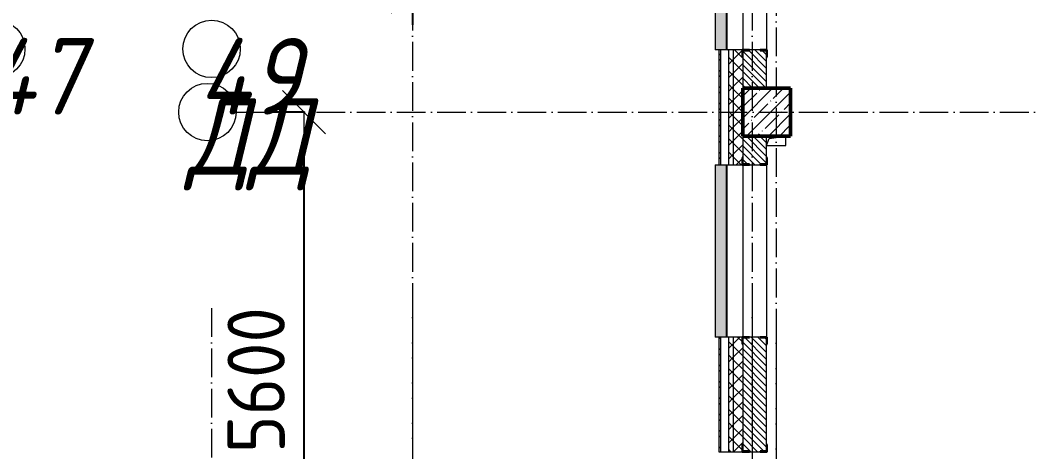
# Model space of a CAD drawing. Header units: millimetres. Extents: x 2294 to 908349, y -83289 to 219220.
# Drawn here: x 74513 to 85063, y 54406 to 58917 of the extents above; entities that cross this region are included whole.
import ezdxf

# ---------------------------------------------------------------- set-up
doc = ezdxf.new("R2010")
doc.units = ezdxf.units.MM
doc.linetypes.add('50_200_ШТРИХ_1Т_ш5_п1_п1_', pattern=[700, 500, -100, 0, -100])
for name, color, linetype, lineweight in [('A-____-____-DIMS', 7, 'Continuous', 9), ('A-GENM-____-MCUT', 7, 'Continuous', 25), ('A-GENM-____-OTLN', 7, 'Continuous', 9), ('A-GENM-____-OTLN-1', 7, 'Continuous', 25), ('A-GLAZ-____-OTLN', 7, 'Continuous', 9), ('A-WALL-____-MCUT', 7, 'Continuous', 13), ('A-WALL-____-MCUT-1', 7, 'Continuous', 9), ('A-WALL-____-OTLN', 7, 'Continuous', 9), ('A-WALL-____-PATT-1', 7, 'Continuous', 9), ('A-WALL-FNSH-MCUT-1', 7, 'Continuous', 9), ('S-COLS-____-MCUT', 7, 'Continuous', 50), ('S-COLS-____-OTLN', 7, 'Continuous', 9), ('S-GRID-____-IDEN', 7, 'Continuous', 9), ('S-GRID-____-OTLN-1', 7, '50_200_ШТРИХ_1Т_ш5_п1_п1_', 9)]:
    doc.layers.add(name, color=color, linetype=linetype, lineweight=lineweight)
doc.layers.add('A-GLAZ-____-OTLN-1', color=7, linetype='Continuous', lineweight=9, true_color=0xc0c0c0)
doc.styles.add('ISOCPEUR_I_9', font='isocpeui.ttf', dxfattribs={"width": 0.9, "height": 250})
doc.styles.add('СПДС', font='isocpeur.ttf', dxfattribs={"width": 0.9})
doc.dimstyles.new('Размера А3', dxfattribs={"dimtxt": 800, "dimasz": 450, "dimexe": 350, "dimexo": 100, "dimgap": 200, "dimtad": 1, "dimdec": 0, "dimrnd": 10, "dimzin": 0, "dimdsep": 46, "dimtxsty": 'СПДС', "dimblk": 'ARROWHEAD_6', "dimcen": 1, "dimclrd": 5, "dimclre": 5, "dimclrt": 5, "dimazin": 0, "dimtfac": 1, "dimtdec": 0, "dimtmove": 2, "dimatfit": 3, "dimfxl": 1, "dimtolj": 1, "dimtzin": 0, "dimarcsym": 0})
pattern_1 = [(135, (7562.787, 6025.276), (-35.35534, -35.35534), [])]
pattern_2 = [(45, (7562.79, 6025.28), (-70.71068, 70.71068), []), (135, (7562.79, 6025.28), (-70.71068, -70.71068), [])]

# ---------------------------------------------------------------- blocks, each defined once
blk = doc.blocks.new('BSC_Колонна _Прямоугольная - 500х500-V38-АР1_План отверстий 2 этажа в осях 1-64_Ю-ЯЯ')
at = {"layer": 'S-COLS-____-OTLN'}
h = blk.add_hatch(dxfattribs=at)
h.set_pattern_fill('FP_48', color=256, style=0, pattern_type=2)
h.set_pattern_definition([(315, (-51931.04, 74750), (114.04925, 114.04925), []), (315, (-51931.04, 74635.95), (114.04925, 114.04925), [201.613, -40.323, 3.353, -36.97])])
h.paths.add_polyline_path([(-250, 250), (-250, -250), (250, -250), (250, 250)], flags=0)
at = {"layer": 'S-COLS-____-MCUT'}
for p, q in [((250, 250), (-250, 250)), ((-250, 250), (-250, -250)), ((250, -250), (250, 250)), ((-250, -250), (250, -250))]:
    blk.add_line(p, q, dxfattribs=at)
blk = doc.blocks.new('Фахверк_СКБ_Уголок - 250_2700-27497298-АР1_План отверстий 2 этажа в осях 1-64_Ю-ЯЯ')
at = {"layer": 'A-GENM-____-MCUT'}
for p, q in [((200, 181), (125, 181)), ((125, 181), (125, 106)), ((125, 106), (131, 106)), ((131, 106), (131, 175)), ((131, 175), (200, 175)), ((200, 175), (200, 181)), ((131, -6), (125, -6)), ((125, -6), (125, -81)), ((125, -81), (200, -81)), ((131, -75), (131, -6)), ((200, -75), (131, -75)), ((200, -81), (200, -75))]:
    blk.add_line(p, q, dxfattribs=at)
blk = doc.blocks.new('AR_Отверстие прямоугольное _в плите_ - AR_Отверстие прямоугольное _в плите_-V164-АР1_План отверстий 2 этажа в осях 1-64_Ю-ЯЯ')
at = {"layer": 'A-GENM-____-OTLN'}
for p, q in [((-100, -50), (-75, 25)), ((-75, 25), (100, 50)), ((100, -50), (100, 50)), ((-100, -50), (100, -50))]:
    blk.add_line(p, q, dxfattribs=at)
blk = doc.blocks.new('Отлив_СКБ - Отлив витража_120_НВФ-31885689-АР1_План отверстий 2 этажа в осях 1-64_Ю-ЯЯ')
at = {"layer": 'A-GLAZ-____-OTLN-1'}
for points in [[(1800, 2), (1800, 120), (0, 120), (0, 2), (737, 2)], [(1800, 0), (1800, 2), (0, 2), (0, 0), (737, 0)]]:
    blk.add_hatch(color=256, dxfattribs=at).paths.add_polyline_path(points, flags=0)
at = {"layer": 'A-GLAZ-____-OTLN'}
for p, q in [((0, 83), (0, 120)), ((1800, 120), (0, 120)), ((1800, 120), (1800, 83)), ((0, 2), (1800, 2)), ((1800, 0), (0, 0))]:
    blk.add_line(p, q, dxfattribs=at)
blk = doc.blocks.new('2floor')
at = {"layer": 'A-WALL-____-PATT-1'}
h = blk.add_hatch(dxfattribs=at)
h.set_pattern_fill('FP_1', color=256, style=0, pattern_type=2)
h.set_pattern_definition(pattern_2)
h.paths.add_polyline_path([(81963, 48956), (81963, 49606), (81913, 49606), (81913, 48956)], flags=0)
h.paths.add_polyline_path([(81913, 51406), (81963, 51406), (81963, 52606), (81913, 52606), (81913, 51949)], flags=0)
h.paths.add_polyline_path([(81963, 54406), (81963, 55606), (81913, 55606), (81913, 54406)], flags=0)
h.paths.add_polyline_path([(81963, 57406), (81963, 58606), (81913, 58606), (81913, 57406)], flags=0)
h.paths.add_polyline_path([(81963, 60406), (81963, 61206), (81913, 61206), (81913, 60406)], flags=0)
h = blk.add_hatch(dxfattribs=at)
h.set_pattern_fill('FP_1', color=256, style=0, pattern_type=2)
h.set_pattern_definition(pattern_2)
h.paths.add_polyline_path([(81963, 48956), (82063, 48956), (82063, 49531), (82057, 49531), (82057, 49606), (81963, 49606), (81963, 49006)], flags=0)
h.paths.add_polyline_path([(81963, 51406), (82057, 51406), (82057, 51481), (82063, 51481), (82063, 52531), (82057, 52531), (82057, 52606), (81963, 52606), (81963, 51481)], flags=0)
h.paths.add_polyline_path([(82057, 54406), (82057, 54481), (82063, 54481), (82063, 55531), (82057, 55531), (82057, 55606), (81963, 55606), (81963, 54406)], flags=0)
h.paths.add_polyline_path([(82057, 57406), (82057, 57481), (82063, 57481), (82063, 58531), (82057, 58531), (82057, 58606), (81963, 58606), (81963, 57406)], flags=0)
h.paths.add_polyline_path([(81963, 60406), (82057, 60406), (82057, 60481), (82063, 60481), (82063, 61206), (81963, 61206), (81963, 60481)], flags=0)
h = blk.add_hatch(dxfattribs=at)
h.set_pattern_fill('FP_3', color=256, style=0, pattern_type=2)
h.set_pattern_definition([(45, (7562.79, 6025.28), (-85.53659, 85.53659), []), (45, (7619.81, 6025.28), (-85.53659, 85.53659), [])])
h.paths.add_polyline_path([(81813, 49126), (81833, 49126), (81833, 49606), (81813, 49606), (81813, 49527)], flags=0)
h.paths.add_polyline_path([(81813, 51406), (81833, 51406), (81833, 52606), (81813, 52606), (81813, 51949)], flags=0)
h.paths.add_polyline_path([(81813, 54406), (81833, 54406), (81833, 55606), (81813, 55606), (81813, 55178)], flags=0)
h.paths.add_polyline_path([(81813, 57406), (81833, 57406), (81833, 58606), (81813, 58606), (81813, 57599)], flags=0)
h.paths.add_polyline_path([(81833, 60406), (81833, 60966), (81813, 60966), (81813, 60406)], flags=0)
h = blk.add_hatch(dxfattribs=at)
h.set_pattern_fill('FP_6', color=256, style=0, pattern_type=2)
h.set_pattern_definition(pattern_1)
h.paths.add_polyline_path([(82313, 58206), (82313, 58600), (82244, 58600), (82244, 58606), (82132, 58606), (82132, 58600), (82063, 58600), (82063, 58206)], flags=0)
h.paths.add_polyline_path([(82132, 60406), (82244, 60406), (82244, 60412), (82313, 60412), (82313, 60656), (82063, 60656), (82063, 60412), (82132, 60412)], flags=0)
h = blk.add_hatch(dxfattribs=at)
h.set_pattern_fill('FP_6', color=256, style=0, pattern_type=2)
h.set_pattern_definition(pattern_1)
h.paths.add_polyline_path([(82244, 52456), (82313, 52456), (82313, 52600), (82244, 52600), (82244, 52606), (82132, 52606), (82132, 52600), (82063, 52600), (82063, 52456), (82132, 52456)], flags=0)
h.paths.add_polyline_path([(82244, 54406), (82244, 54412), (82313, 54412), (82313, 55600), (82244, 55600), (82244, 55606), (82132, 55606), (82132, 55600), (82063, 55600), (82063, 54412), (82132, 54412), (82132, 54406)], flags=0)
h.paths.add_polyline_path([(82244, 57406), (82244, 57412), (82313, 57412), (82313, 57706), (82063, 57706), (82063, 57412), (82132, 57412), (82132, 57406)], flags=0)
at = {"layer": 'A-WALL-____-MCUT'}
for p, q in [((81833, 57406), (81833, 58606)), ((82057, 58606), (81833, 58606)), ((82244, 58606), (82132, 58606)), ((82313, 58206), (82313, 58531)), ((82313, 57481), (82313, 57706)), ((81833, 57406), (82057, 57406)), ((82132, 57406), (82244, 57406)), ((81833, 54406), (81833, 55606)), ((82057, 55606), (81833, 55606)), ((82244, 55606), (82132, 55606)), ((82313, 54481), (82313, 55531)), ((81833, 54406), (82057, 54406)), ((82132, 54406), (82244, 54406))]:
    blk.add_line(p, q, dxfattribs=at)
at = {"layer": 'A-WALL-____-MCUT-1'}
for p, q in [((81913, 58606), (81913, 57406)), ((81963, 58606), (81963, 57406)), ((82063, 58531), (82063, 58206)), ((82063, 57706), (82063, 57481)), ((81913, 55606), (81913, 54406)), ((81963, 55606), (81963, 54406)), ((82063, 55531), (82063, 54481))]:
    blk.add_line(p, q, dxfattribs=at)
at = {"layer": 'A-WALL-____-OTLN'}
for p, q in [((82063, 60406), (82063, 58606)), ((82313, 60406), (82313, 58606)), ((82063, 57406), (82063, 55606)), ((82313, 57406), (82313, 55606))]:
    blk.add_line(p, q, dxfattribs=at)
at = {"layer": 'A-WALL-FNSH-MCUT-1'}
for p, q in [((81833, 58606), (81813, 58606)), ((81813, 58606), (81813, 57406)), ((81813, 57406), (81833, 57406)), ((81833, 55606), (81813, 55606)), ((81813, 55606), (81813, 54406)), ((81813, 54406), (81833, 54406))]:
    blk.add_line(p, q, dxfattribs=at)
at = {"layer": 'A-GENM-____-OTLN'}
blk.add_blockref('AR_Отверстие прямоугольное _в плите_ - AR_Отверстие прямоугольное _в плите_-V164-АР1_План отверстий 2 этажа в осях 1-64_Ю-ЯЯ', (82413, 57656), dxfattribs=at)
at = {"layer": 'A-GENM-____-OTLN-1'}
for p, rotation in [((82138, 58731), 269.9999999999999), ((82238, 57281), 89.99999999999991), ((82138, 55731), 269.9999999999999), ((82238, 54281), 89.99999999999991)]:
    blk.add_blockref('Фахверк_СКБ_Уголок - 250_2700-27497298-АР1_План отверстий 2 этажа в осях 1-64_Ю-ЯЯ', p, dxfattribs=dict(at, rotation=rotation))
at = {"layer": 'A-GLAZ-____-OTLN', "rotation": 90}
for p in [(81896, 58606), (81896, 55606)]:
    blk.add_blockref('Отлив_СКБ - Отлив витража_120_НВФ-31885689-АР1_План отверстий 2 этажа в осях 1-64_Ю-ЯЯ', p, dxfattribs=at)
at = {"layer": 'S-COLS-____-OTLN', "rotation": 89.9999999999999}
blk.add_blockref('BSC_Колонна _Прямоугольная - 500х500-V38-АР1_План отверстий 2 этажа в осях 1-64_Ю-ЯЯ', (82313, 57956), dxfattribs=at)
blk = doc.blocks.new('Ось сетки - Круг_Ø6_00__ISO-2_5_0_9K_-25732049-АР1_План отверстий 3 этажа в осях 1-64_Ю-ЯЯ')
at = {"layer": 'S-GRID-____-IDEN'}
blk.add_circle((0, 0), 3, dxfattribs=at)
blk = doc.blocks.new('ARROWHEAD_6')
at = {"color": 0, "linetype": 'Continuous'}
for p, q in [((-0.5, -0.5), (0.5, 0.5)), ((0, 0), (-1, 0))]:
    blk.add_line(p, q, dxfattribs=at)
blk = doc.blocks.new('*D2785')
at = {"layer": 'A-____-____-DIMS', "color": 0, "lineweight": -2, "transparency": 16777216}
for p, q in [((163234, 59223), (163234, 58867)), ((163684, 59217), (236184, 59217)), ((236634, 59223), (236634, 58867))]:
    blk.add_line(p, q, dxfattribs=at)
at = {"layer": 'Defpoints', "color": 0, "transparency": 16777216}
for p in [(163234, 59323), (236634, 59323), (236634, 59217)]:
    blk.add_point(p, dxfattribs=at)
at = {"layer": 'A-____-____-DIMS', "color": 0, "lineweight": -2, "transparency": 16777216, "xscale": 450, "yscale": 450, "zscale": 450, "rotation": 180}
blk.add_blockref('ARROWHEAD_6', (163234, 59217), dxfattribs=at)
at = {"layer": 'A-____-____-DIMS', "color": 0, "lineweight": -2, "transparency": 16777216, "xscale": 450, "yscale": 450, "zscale": 450}
blk.add_blockref('ARROWHEAD_6', (236634, 59217), dxfattribs=at)
at = {"layer": 'A-____-____-DIMS', "color": 0, "transparency": 16777216, "insert": (199934, 59717), "char_height": 600, "attachment_point": 5, "style": 'СПДС'}
blk.add_mtext('\\A1;73400', dxfattribs=at)
blk = doc.blocks.new('*D2800')
at = {"layer": 'A-____-____-DIMS', "color": 0, "lineweight": -2, "transparency": 16777216}
for p, q in [((235505, 57956), (235149, 57956)), ((235499, 57506), (235499, 52806)), ((235505, 52356), (235149, 52356))]:
    blk.add_line(p, q, dxfattribs=at)
at = {"layer": 'Defpoints', "color": 0, "transparency": 16777216}
for p in [(235605, 57956), (235499, 52356), (235605, 52356)]:
    blk.add_point(p, dxfattribs=at)
at = {"layer": 'A-____-____-DIMS', "color": 0, "lineweight": -2, "transparency": 16777216, "xscale": 450, "yscale": 450, "zscale": 450}
for p, rotation in [((235499, 57956), 90), ((235499, 52356), 270)]:
    blk.add_blockref('ARROWHEAD_6', p, dxfattribs=dict(at, rotation=rotation))
at = {"layer": 'A-____-____-DIMS', "color": 0, "transparency": 16777216, "insert": (234999, 55156), "char_height": 600, "attachment_point": 5, "rotation": 90, "style": 'СПДС'}
blk.add_mtext('\\A1;5600', dxfattribs=at)
blk = doc.blocks.new('3osi')
at = {"layer": 'S-GRID-____-OTLN-1', "color": 251, "ltscale": 0.6, "true_color": 0x636466}
for p, q in [((236633.5, 96918.1), (236633.5, 46006.3)), ((240183.5, 96918.1), (240183.5, 46296.5)), ((240433.5, 96649.9), (240433.5, 46006.3)), ((234790, 57956.3), (269657.9, 57956.3)), ((234533.5, 55906.2), (234533.5, 1542.7)), ((236633.5, 55906.2), (236633.5, 1715.3)), ((240183.5, 55906.2), (240183.5, 17356.3)), ((240433.5, 55638), (240433.5, 17356.3))]:
    blk.add_line(p, q, dxfattribs=at)
at = {"layer": 'S-GRID-____-IDEN', "xscale": 99.99999999999993, "yscale": 99.99999999999993, "zscale": 99.99999999999993}
for p, rotation in [((232283.5, 58616.9), 180), ((234533.5, 58616.9), 180), ((234490, 57956.3), 269.9999999999995)]:
    blk.add_blockref('Ось сетки - Круг_Ø6_00__ISO-2_5_0_9K_-25732049-АР1_План отверстий 3 этажа в осях 1-64_Ю-ЯЯ', p, dxfattribs=dict(at, rotation=rotation))
at = {"layer": 'S-GRID-____-IDEN', "char_height": 800, "attachment_point": 1, "style": 'ISOCPEUR_I_9'}
for s, insert, width in [('47', (232140.1, 58730.8), 425.696), ('49', (234390.1, 58730.8), 425.696), ('ДД', (234275.9, 58103), 505.063)]:
    blk.add_mtext(s, dxfattribs=dict(at, insert=insert, width=width))
at = {"layer": 'A-____-____-DIMS'}
dim = blk.add_linear_dim(base=(236633.5, 59216.9), p1=(163233.5, 59323), p2=(236633.5, 59323), dimstyle='Размера А3', override={"dimtxt": 600, "dimclrd": 0, "dimclre": 0, "dimclrt": 0}, dxfattribs=at)
dim.commit()
dim.dimension.update_dxf_attribs({"geometry": '*D2785', "text_midpoint": (199933.5, 59716.9)})
dim = blk.add_linear_dim(base=(235498.9, 52356.3), p1=(235604.9, 57956.3), p2=(235604.9, 52356.3), angle=90, dimstyle='Размера А3', override={"dimtxt": 600, "dimclrd": 0, "dimclre": 0, "dimclrt": 0}, dxfattribs=at)
dim.commit()
dim.dimension.update_dxf_attribs({"geometry": '*D2800', "text_midpoint": (234998.9, 55156.3)})

msp = doc.modelspace()

# ---------------------------------------------------------------- block references
for name, p in [('3osi', (-158020.7, 0)), ('2floor', (0, 0))]:
    msp.add_blockref(name, p)

doc.saveas('drawing.dxf')
